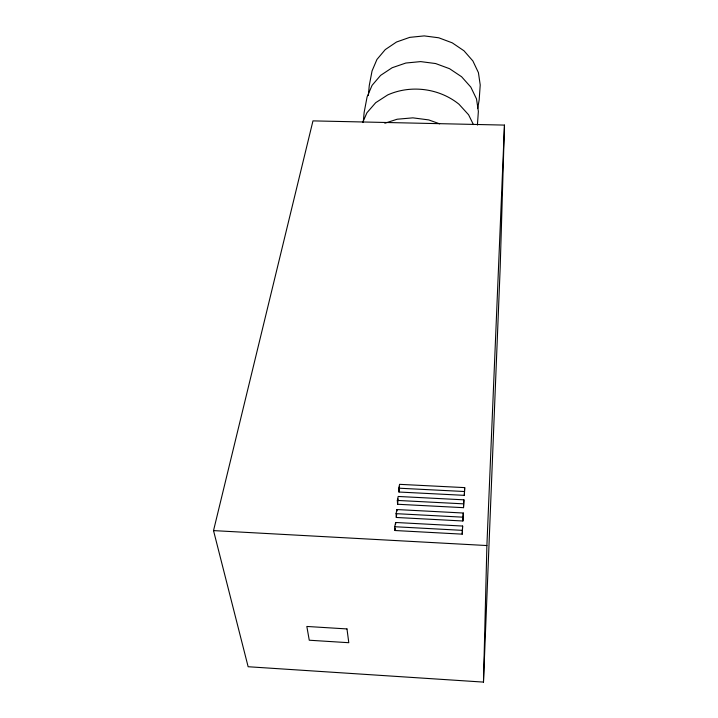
<?xml version="1.0" encoding="UTF-8"?>
<svg xmlns="http://www.w3.org/2000/svg" width="718" height="718" viewBox="0 0 718 718"><rect width="100%" height="100%" fill="white"/><g stroke="black" fill="none" stroke-linecap="round" stroke-linejoin="round"><path stroke-width="1.08" d="M462.904 520.99L463.298 513.02L396.928 509.556L396.058 513.657L396.318 517.472L462.904 520.99L463.298 513.02M463.514 507.671L463.9 499.827L398.185 496.461L397.332 500.428L397.575 504.26L463.514 507.671L463.9 499.827M464.331 495.348L464.708 487.612L399.585 484.336L398.75 488.186L398.984 492.027L464.331 495.348L464.708 487.612M483.474 682.1L486.894 545.545L504.476 125.094L312.967 120.884L213.524 530.602L248.141 666.735L483.474 682.1L500.186 267.5L504.476 125.094M462.23 534.147L462.625 526.052L395.627 522.48L394.738 526.725L394.999 530.521L462.23 534.147L462.625 526.052M477.416 125.049L478.368 111.362L476.51 98.913L470.802 87.084L461.602 76.754L449.558 68.704L435.602 63.543L420.658 61.604L405.849 63.031L392.145 67.734L380.612 75.372L372.077 85.352L367.095 96.903L364.134 112.466L363.254 122.41M368.37 95.467L369.249 85.613L372.059 70.92L376.932 59.477L385.261 49.596L396.498 42.021L409.745 37.363L424.212 35.9L438.734 37.785L452.277 42.856L463.972 50.781L472.893 60.976L478.43 72.653L480.216 84.966L479.175 99.883L477.694 108.562M397.575 504.26L398.158 498.965M398.984 492.027L399.558 486.831M394.999 530.521L395.241 528.322M396.318 517.472L396.668 514.232M362.68 122.518L366.925 112.771L375.685 102.701L387.657 94.956C410.831 84.553 439.236 88.242 458.981 104.218L468.585 114.772L473.422 124.591M384.821 123.245L397.144 119.224L412.868 117.851L428.754 119.915L439.64 123.837M398.75 488.186L464.331 491.507M397.332 500.428L463.523 503.839M396.058 513.657L462.904 517.175M394.738 526.725L462.221 530.342M213.524 530.602L486.894 545.545M395.627 522.48L395.726 523.925M396.928 509.556L397.027 511.001M346.982 628.932L306.837 626.455L309.261 640.223L348.795 642.709L346.982 628.932"/></g></svg>
